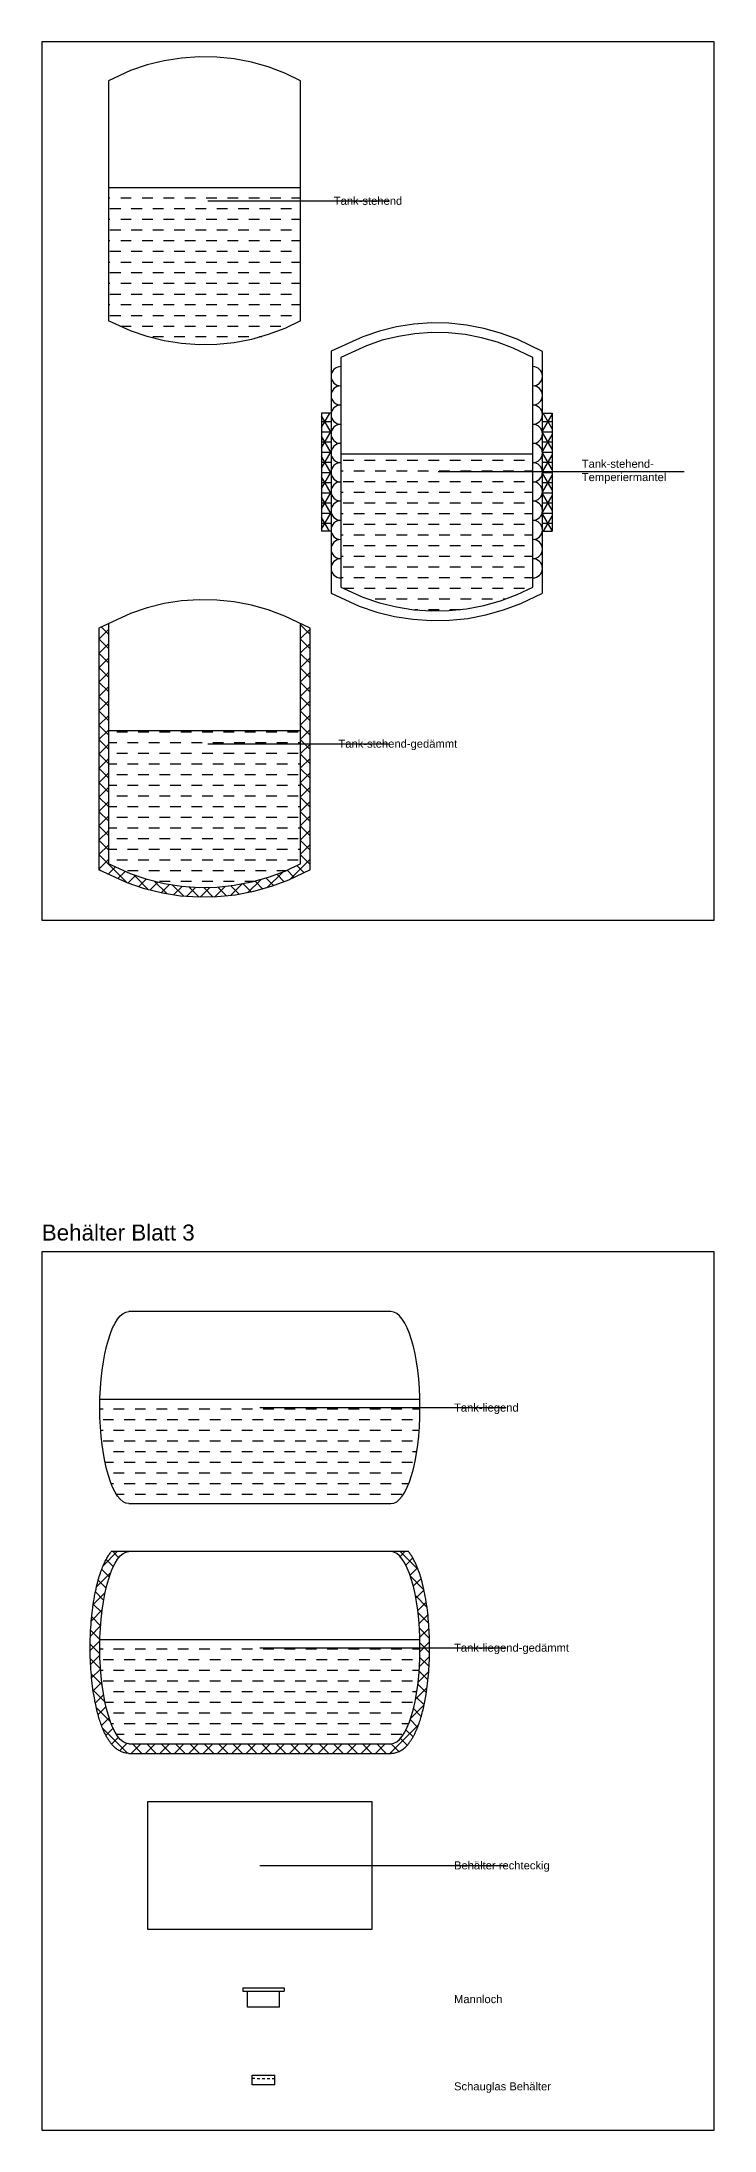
# Model space of a CAD drawing. Header units: millimetres. Extents: x 5800 to 16300, y -37466 to 14488.
# Drawn here: x 5800 to 16300, y -37466 to -4848 of the extents above; entities that cross this region are included whole.
import ezdxf
from ezdxf.enums import TextEntityAlignment as Align

# ---------------------------------------------------------------- set-up
doc = ezdxf.new("R2010")
doc.units = ezdxf.units.MM
doc.styles.get("Standard").update_dxf_attribs({"font": 'arial.ttf'})
pattern_1 = [(0, (-118187.12, -77932.55), (0, 158.75), []), (60, (-118187.12, -77932.55), (-137.48153, 79.375), []), (120, (-118187.12, -77932.55), (-137.48153, -79.375), [])]

# ---------------------------------------------------------------- blocks, each defined once
blk = doc.blocks.new('Mannloch')
for p, q in [((-325, 300), (325, 300)), ((-325, 300), (-325, 250)), ((-325, 250), (325, 250)), ((-250, 0), (-250, 250)), ((250, 0), (-250, 0)), ((250, 0), (250, 250)), ((325, 300), (325, 250))]:
    blk.add_line(p, q)
blk = doc.blocks.new('Tank-stehend')
for p, q in [((-1553, 1875), (-1553, -1875)), ((-1553, 206), (1447, 206)), ((-1553, 45), (-1529, 45)), ((-1362, 45), (-1196, 45)), ((-1029, 45), (-862, 45)), ((-695, 45), (-529, 45)), ((-362, 45), (-195, 45)), ((-29, 45), (138, 45)), ((305, 45), (471, 45)), ((638, 45), (805, 45)), ((971, 45), (1138, 45)), ((1305, 45), (1447, 45)), ((-1553, -289), (-1529, -289)), ((-1529, -122), (-1362, -122)), ((-1362, -289), (-1196, -289)), ((-1196, -122), (-1029, -122)), ((-1029, -289), (-862, -289)), ((-862, -122), (-695, -122)), ((-695, -289), (-529, -289)), ((-529, -122), (-362, -122)), ((-362, -289), (-195, -289)), ((-195, -122), (-29, -122)), ((-29, -289), (138, -289)), ((138, -122), (305, -122)), ((305, -289), (471, -289)), ((471, -122), (638, -122)), ((638, -289), (805, -289)), ((805, -122), (971, -122)), ((971, -289), (1138, -289)), ((1138, -122), (1305, -122)), ((1305, -289), (1447, -289)), ((-1553, -622), (-1529, -622)), ((-1529, -455), (-1362, -455)), ((-1362, -622), (-1196, -622)), ((-1196, -455), (-1029, -455)), ((-1029, -622), (-862, -622)), ((-862, -455), (-695, -455)), ((-695, -622), (-529, -622)), ((-529, -455), (-362, -455)), ((-362, -622), (-195, -622)), ((-195, -455), (-29, -455)), ((-29, -622), (138, -622)), ((138, -455), (305, -455)), ((305, -622), (471, -622)), ((471, -455), (638, -455)), ((638, -622), (805, -622)), ((805, -455), (971, -455)), ((971, -622), (1138, -622)), ((1138, -455), (1305, -455)), ((1305, -622), (1447, -622)), ((-1553, -956), (-1529, -956)), ((-1529, -789), (-1362, -789)), ((-1362, -956), (-1196, -956)), ((-1196, -789), (-1029, -789)), ((-1029, -956), (-862, -956)), ((-862, -789), (-695, -789)), ((-695, -956), (-529, -956)), ((-529, -789), (-362, -789)), ((-362, -956), (-195, -956)), ((-195, -789), (-29, -789)), ((-29, -956), (138, -956)), ((138, -789), (305, -789)), ((305, -956), (471, -956)), ((471, -789), (638, -789)), ((638, -956), (805, -956)), ((805, -789), (971, -789)), ((971, -956), (1138, -956)), ((1138, -789), (1305, -789)), ((1305, -956), (1447, -956)), ((-1553, -1289), (-1529, -1289)), ((-1529, -1122), (-1362, -1122)), ((-1362, -1289), (-1196, -1289)), ((-1196, -1122), (-1029, -1122)), ((-1029, -1289), (-862, -1289)), ((-862, -1122), (-695, -1122)), ((-695, -1289), (-529, -1289)), ((-529, -1122), (-362, -1122)), ((-362, -1289), (-195, -1289)), ((-195, -1122), (-29, -1122)), ((-29, -1289), (138, -1289)), ((138, -1122), (305, -1122)), ((305, -1289), (471, -1289)), ((471, -1122), (638, -1122)), ((638, -1289), (805, -1289)), ((805, -1122), (971, -1122)), ((971, -1289), (1138, -1289)), ((1138, -1122), (1305, -1122)), ((1305, -1289), (1447, -1289)), ((-1553, -1622), (-1529, -1622)), ((-1529, -1456), (-1362, -1456)), ((-1362, -1622), (-1196, -1622)), ((-1196, -1456), (-1029, -1456)), ((-1029, -1622), (-862, -1622)), ((-862, -1456), (-695, -1456)), ((-695, -1622), (-529, -1622)), ((-529, -1456), (-362, -1456)), ((-362, -1622), (-195, -1622)), ((-195, -1456), (-29, -1456)), ((-29, -1622), (138, -1622)), ((138, -1456), (305, -1456)), ((305, -1622), (471, -1622)), ((471, -1456), (638, -1456)), ((638, -1622), (805, -1622)), ((805, -1456), (971, -1456)), ((971, -1622), (1138, -1622)), ((1138, -1456), (1305, -1456)), ((1305, -1622), (1447, -1622)), ((-1529, -1789), (-1362, -1789)), ((-1362, -1956), (-1196, -1956)), ((-1196, -1789), (-1029, -1789)), ((-1029, -1956), (-862, -1956)), ((-862, -1789), (-695, -1789)), ((-695, -1956), (-529, -1956)), ((-529, -1789), (-362, -1789)), ((-362, -1956), (-195, -1956)), ((-195, -1789), (-29, -1789)), ((-29, -1956), (138, -1956)), ((138, -1789), (305, -1789)), ((305, -1956), (471, -1956)), ((471, -1789), (638, -1789)), ((638, -1956), (805, -1956)), ((805, -1789), (971, -1789)), ((971, -1956), (1138, -1956)), ((1138, -1789), (1305, -1789)), ((-862, -2122), (-695, -2122)), ((-529, -2122), (-362, -2122)), ((-195, -2122), (-29, -2122)), ((138, -2122), (305, -2122)), ((471, -2122), (638, -2122)), ((805, -2122), (840, -2122))]:
    blk.add_line(p, q)
for points in [[(1447, 1875), (1200, 1994), (943, 2090), (679, 2165), (410, 2216), (137, 2244), (-137, 2249), (-411, 2230), (-682, 2187), (-948, 2122), (-1208, 2033), (-1553, 1875)], [(1447, -1875), (1447, -1875), (1447, 1875)], [(1447, -1875), (1200, -1994), (943, -2090), (679, -2165), (410, -2216), (137, -2244), (-137, -2249), (-411, -2230), (-682, -2187), (-948, -2122), (-1208, -2033), (-1553, -1875)]]:
    blk.add_lwpolyline(points)
blk = doc.blocks.new('Tank-stehend-gedämmt')
h = blk.add_hatch()
h.set_pattern_fill('DASH', color=256, scale=52.5, style=0)
h.set_pattern_definition([(0, (-278896.88, -101468.1), (166.6875, 166.6875), [166.6875, -166.6875])])
h.paths.add_polyline_path([(1447, 206), (-1553, 206), (-1553, -1875), (-1305, -1993), (-1049, -2090), (-785, -2165), (-515, -2216), (-242, -2244), (32, -2249), (305, -2230), (576, -2187), (842, -2122), (1102, -2033), (1447, -1875), (1447, -1875)])
for p, q in [((-1703, 1806), (-1703, -1971)), ((-1703, 1634), (-1553, 1784)), ((-1553, 1487), (-1703, 1637)), ((-1553, 1711), (-1665, 1824)), ((-1553, 1875), (-1553, -1875)), ((-1553, 1875), (-1553, 1875)), ((1447, 1866), (1454, 1872)), ((1597, 1704), (1447, 1854)), ((1447, 1641), (1597, 1791)), ((-1703, 1410), (-1553, 1560)), ((-1553, 1262), (-1703, 1412)), ((-1703, 1185), (-1553, 1335)), ((1597, 1480), (1447, 1630)), ((1447, 1417), (1597, 1567)), ((1597, 1255), (1447, 1405)), ((1447, 1192), (1597, 1342)), ((-1553, 1038), (-1703, 1188)), ((-1703, 961), (-1553, 1111)), ((1597, 1031), (1447, 1181)), ((1447, 968), (1597, 1118)), ((-1553, 813), (-1703, 963)), ((-1703, 736), (-1553, 886)), ((-1553, 589), (-1703, 739)), ((-1703, 512), (-1553, 662)), ((1597, 806), (1447, 956)), ((1447, 743), (1597, 893)), ((1597, 582), (1447, 732)), ((1447, 519), (1597, 669)), ((-1553, 364), (-1703, 514)), ((-1703, 287), (-1553, 437)), ((1597, 357), (1447, 507)), ((1447, 294), (1597, 444)), ((-1553, 140), (-1703, 290)), ((-1703, 63), (-1553, 213)), ((-1553, -85), (-1703, 65)), ((-1553, 206), (1447, 206)), ((1597, 133), (1447, 283)), ((1447, 70), (1597, 220)), ((1506, 0), (1447, 58)), ((1597, -92), (1506, 0)), ((-1703, -162), (-1553, -12)), ((-1553, -309), (-1703, -159)), ((-1703, -386), (-1553, -236)), ((1447, -155), (1597, -5)), ((1597, -316), (1447, -166)), ((1447, -379), (1597, -229)), ((-1553, -534), (-1703, -384)), ((-1703, -611), (-1553, -461)), ((-1553, -758), (-1703, -608)), ((1597, -541), (1447, -391)), ((1447, -604), (1597, -454)), ((1597, -765), (1447, -615)), ((-1703, -835), (-1553, -685)), ((-1553, -983), (-1703, -833)), ((-1703, -1060), (-1553, -910)), ((1447, -828), (1597, -678)), ((1597, -990), (1447, -840)), ((1447, -1053), (1597, -903)), ((-1553, -1207), (-1703, -1057)), ((-1703, -1284), (-1553, -1134)), ((-1553, -1432), (-1703, -1282)), ((1597, -1214), (1447, -1064)), ((1447, -1277), (1597, -1127)), ((1597, -1439), (1447, -1289)), ((-1703, -1509), (-1553, -1359)), ((-1553, -1656), (-1703, -1506)), ((-1703, -1733), (-1553, -1583)), ((1447, -1502), (1597, -1352)), ((1597, -1663), (1447, -1513)), ((1447, -1726), (1597, -1576)), ((-1259, -2174), (-1703, -1731)), ((-1703, -1958), (-1553, -1808)), ((-1673, -1985), (-1703, -1955)), ((-1558, -2038), (-1445, -1925)), ((1274, -2125), (1597, -1801)), ((1501, -2016), (1388, -1903)), ((1597, -1888), (1447, -1738)), ((-1404, -2108), (-1291, -1995)), ((-1249, -2178), (-1131, -2060)), ((-928, -2281), (-1159, -2050)), ((-1082, -2235), (-963, -2117)), ((-908, -2286), (-784, -2162)), ((-638, -2346), (-835, -2150)), ((-728, -2330), (-598, -2200)), ((-377, -2383), (-552, -2208)), ((-536, -2362), (-404, -2230)), ((-334, -2386), (-194, -2245)), ((-136, -2399), (-298, -2238)), ((-123, -2399), (29, -2246)), ((84, -2395), (-63, -2248)), ((105, -2395), (269, -2231)), ((293, -2379), (156, -2242)), ((352, -2373), (532, -2193)), ((492, -2353), (360, -2221)), ((680, -2317), (552, -2189)), ((620, -2329), (826, -2124)), ((858, -2270), (736, -2149)), ((1030, -2218), (911, -2100)), ((921, -2253), (1168, -2006)), ((1193, -2157), (1076, -2040)), ((1349, -2088), (1237, -1976))]:
    blk.add_line(p, q)
for points in [[(1597, 1803), (1200, 1994), (943, 2090), (679, 2165), (410, 2216), (137, 2244), (-137, 2249), (-411, 2230), (-682, 2187), (-948, 2122), (-1208, 2033), (-1703, 1806)], [(1447, -1875), (1447, -1875), (1447, 1875)], [(1597, -1970), (1597, 1803)], [(1447, -1875), (1200, -1994), (943, -2090), (679, -2165), (410, -2216), (137, -2244), (-137, -2249), (-411, -2230), (-682, -2187), (-948, -2122), (-1208, -2033), (-1553, -1875)], [(1597, -1970), (1259, -2132), (990, -2233), (714, -2311), (432, -2365), (146, -2394), (-141, -2399), (-428, -2379), (-711, -2335), (-990, -2266), (-1263, -2173), (-1703, -1971)]]:
    blk.add_lwpolyline(points)
blk = doc.blocks.new('Tank-liegend')
for p, q in [((2045, 1500), (-2045, 1500)), ((-2498, 130), (2498, 130)), ((-2500, -19), (-2450, -19)), ((-2450, -185), (-2284, -185)), ((-2284, -19), (-2117, -19)), ((-2117, -185), (-1950, -185)), ((-1950, -19), (-1784, -19)), ((-1784, -185), (-1617, -185)), ((-1617, -19), (-1450, -19)), ((-1450, -185), (-1283, -185)), ((-1283, -19), (-1117, -19)), ((-1117, -185), (-950, -185)), ((-950, -19), (-783, -19)), ((-783, -185), (-617, -185)), ((-617, -19), (-450, -19)), ((-450, -185), (-283, -185)), ((-283, -19), (-117, -19)), ((-117, -185), (50, -185)), ((50, -19), (217, -19)), ((217, -185), (383, -185)), ((383, -19), (550, -19)), ((550, -185), (717, -185)), ((717, -19), (883, -19)), ((883, -185), (1050, -185)), ((1050, -19), (1217, -19)), ((1217, -185), (1384, -185)), ((1384, -19), (1550, -19)), ((1550, -185), (1717, -185)), ((1717, -19), (1884, -19)), ((1884, -185), (2050, -185)), ((2050, -19), (2217, -19)), ((2217, -185), (2384, -185)), ((2384, -19), (2500, -19)), ((-2487, -352), (-2450, -352)), ((-2450, -519), (-2284, -519)), ((-2284, -352), (-2117, -352)), ((-2117, -519), (-1950, -519)), ((-1950, -352), (-1784, -352)), ((-1784, -519), (-1617, -519)), ((-1617, -352), (-1450, -352)), ((-1450, -519), (-1283, -519)), ((-1283, -352), (-1117, -352)), ((-1117, -519), (-950, -519)), ((-950, -352), (-783, -352)), ((-783, -519), (-617, -519)), ((-617, -352), (-450, -352)), ((-450, -519), (-283, -519)), ((-283, -352), (-117, -352)), ((-117, -519), (50, -519)), ((50, -352), (217, -352)), ((217, -519), (383, -519)), ((383, -352), (550, -352)), ((550, -519), (717, -519)), ((717, -352), (883, -352)), ((883, -519), (1050, -519)), ((1050, -352), (1217, -352)), ((1217, -519), (1384, -519)), ((1384, -352), (1550, -352)), ((1550, -519), (1717, -519)), ((1717, -352), (1884, -352)), ((1884, -519), (2050, -519)), ((2050, -352), (2217, -352)), ((2217, -519), (2384, -519)), ((2384, -352), (2487, -352)), ((-2419, -852), (-2284, -852)), ((-2284, -685), (-2117, -685)), ((-2117, -852), (-1950, -852)), ((-1950, -685), (-1784, -685)), ((-1784, -852), (-1617, -852)), ((-1617, -685), (-1450, -685)), ((-1450, -852), (-1283, -852)), ((-1283, -685), (-1117, -685)), ((-1117, -852), (-950, -852)), ((-950, -685), (-783, -685)), ((-783, -852), (-617, -852)), ((-617, -685), (-450, -685)), ((-450, -852), (-283, -852)), ((-283, -685), (-117, -685)), ((-117, -852), (50, -852)), ((50, -685), (217, -685)), ((217, -852), (383, -852)), ((383, -685), (550, -685)), ((550, -852), (717, -852)), ((717, -685), (883, -685)), ((883, -852), (1050, -852)), ((1050, -685), (1217, -685)), ((1217, -852), (1384, -852)), ((1384, -685), (1550, -685)), ((1550, -852), (1717, -852)), ((1717, -685), (1884, -685)), ((1884, -852), (2050, -852)), ((2050, -685), (2217, -685)), ((2217, -852), (2384, -852)), ((2384, -685), (2450, -685)), ((-2324, -1186), (-2284, -1186)), ((-2284, -1019), (-2117, -1019)), ((-2117, -1186), (-1950, -1186)), ((-1950, -1019), (-1784, -1019)), ((-1784, -1186), (-1617, -1186)), ((-1617, -1019), (-1450, -1019)), ((-1450, -1186), (-1283, -1186)), ((-1283, -1019), (-1117, -1019)), ((-1117, -1186), (-950, -1186)), ((-950, -1019), (-783, -1019)), ((-783, -1186), (-617, -1186)), ((-617, -1019), (-450, -1019)), ((-450, -1186), (-283, -1186)), ((-283, -1019), (-117, -1019)), ((-117, -1186), (50, -1186)), ((50, -1019), (217, -1019)), ((217, -1186), (383, -1186)), ((383, -1019), (550, -1019)), ((550, -1186), (717, -1186)), ((717, -1019), (883, -1019)), ((883, -1186), (1050, -1186)), ((1050, -1019), (1217, -1019)), ((1217, -1186), (1384, -1186)), ((1384, -1019), (1550, -1019)), ((1550, -1186), (1717, -1186)), ((1717, -1019), (1884, -1019)), ((1884, -1186), (2050, -1186)), ((2050, -1019), (2217, -1019)), ((2217, -1186), (2324, -1186)), ((-2242, -1352), (-2117, -1352)), ((-1950, -1352), (-1784, -1352)), ((-1617, -1352), (-1450, -1352)), ((-1283, -1352), (-1117, -1352)), ((-950, -1352), (-783, -1352)), ((-617, -1352), (-450, -1352)), ((-283, -1352), (-117, -1352)), ((50, -1352), (217, -1352)), ((383, -1352), (550, -1352)), ((717, -1352), (883, -1352)), ((1050, -1352), (1217, -1352)), ((1384, -1352), (1550, -1352)), ((1717, -1352), (1884, -1352)), ((2050, -1352), (2217, -1352))]:
    blk.add_line(p, q)
blk.add_lwpolyline([(-2045, -1500), (2045, -1500)])
at = {"extrusion": (0, 0, -1)}
blk.add_ellipse((-2045, 0), major_axis=(0, 1500), ratio=0.303135, start_param=3.141633, end_param=6.283189, dxfattribs=at)
blk.add_ellipse((2045, 0), major_axis=(0, 1500), ratio=0.303135, start_param=3.141629, end_param=6.283189)
blk = doc.blocks.new('Tank-liegend-gedämmt')
for p, q in [((-2447, 1280), (-2227, 1500)), ((-2289, 1266), (-2401, 1378)), ((2321, 1500), (-2321, 1500)), ((-2204, 1406), (-2298, 1500)), ((-2071, 1498), (-2074, 1500)), ((2188, 1425), (2263, 1500)), ((2471, 1221), (2192, 1500)), ((2277, 1290), (2388, 1401)), ((-2551, 952), (-2328, 1175)), ((-2402, 930), (-2525, 1053)), ((-2353, 1105), (-2470, 1223)), ((2344, 1132), (2460, 1248)), ((2561, 906), (2348, 1120)), ((2395, 959), (2517, 1081)), ((-2603, 675), (-2418, 860)), ((-2469, 548), (-2602, 681)), ((-2440, 744), (-2569, 872)), ((2609, 634), (2427, 816)), ((2435, 774), (2562, 901)), ((2465, 579), (2597, 712)), ((-2647, 182), (-2488, 341)), ((-2632, 421), (-2463, 590)), ((-2488, 343), (-2627, 482)), ((2635, 383), (2468, 550)), ((2486, 376), (2623, 513)), ((-2650, -45), (-2499, 106)), ((-2499, -95), (-2650, 56)), ((-2498, 129), (-2643, 273)), ((-2498, 130), (2498, 130)), ((2648, 146), (2491, 303)), ((2497, 163), (2641, 306)), ((2500, -59), (2649, 90)), ((2649, -80), (2500, 70)), ((-2489, -330), (-2647, -172)), ((-2643, -263), (-2499, -118)), ((-2500, -19), (-2450, -19)), ((-2450, -185), (-2284, -185)), ((-2284, -19), (-2117, -19)), ((-2117, -185), (-1950, -185)), ((-1950, -19), (-1784, -19)), ((-1784, -185), (-1617, -185)), ((-1617, -19), (-1450, -19)), ((-1450, -185), (-1283, -185)), ((-1283, -19), (-1117, -19)), ((-1117, -185), (-950, -185)), ((-950, -19), (-783, -19)), ((-783, -185), (-617, -185)), ((-617, -19), (-450, -19)), ((-450, -185), (-283, -185)), ((-283, -19), (-117, -19)), ((-117, -185), (50, -185)), ((50, -19), (217, -19)), ((217, -185), (383, -185)), ((383, -19), (550, -19)), ((550, -185), (717, -185)), ((717, -19), (883, -19)), ((883, -185), (1050, -185)), ((1050, -19), (1217, -19)), ((1217, -185), (1384, -185)), ((1384, -19), (1550, -19)), ((1550, -185), (1717, -185)), ((1717, -19), (1884, -19)), ((1884, -185), (2050, -185)), ((2050, -19), (2217, -19)), ((2217, -185), (2384, -185)), ((2384, -19), (2500, -19)), ((2491, -292), (2648, -135)), ((2641, -296), (2498, -153)), ((-2465, -578), (-2633, -410)), ((-2628, -472), (-2489, -333)), ((-2603, -672), (-2470, -538)), ((-2487, -352), (-2450, -352)), ((-2450, -519), (-2284, -519)), ((-2284, -352), (-2117, -352)), ((-2117, -519), (-1950, -519)), ((-1950, -352), (-1784, -352)), ((-1784, -519), (-1617, -519)), ((-1617, -352), (-1450, -352)), ((-1450, -519), (-1283, -519)), ((-1283, -352), (-1117, -352)), ((-1117, -519), (-950, -519)), ((-950, -352), (-783, -352)), ((-783, -519), (-617, -519)), ((-617, -352), (-450, -352)), ((-450, -519), (-283, -519)), ((-283, -352), (-117, -352)), ((-117, -519), (50, -519)), ((50, -352), (217, -352)), ((217, -519), (383, -519)), ((383, -352), (550, -352)), ((550, -519), (717, -519)), ((717, -352), (883, -352)), ((883, -519), (1050, -519)), ((1050, -352), (1217, -352)), ((1217, -519), (1384, -519)), ((1384, -352), (1550, -352)), ((1550, -519), (1717, -519)), ((1717, -352), (1884, -352)), ((1884, -519), (2050, -519)), ((2050, -352), (2217, -352)), ((2217, -519), (2384, -519)), ((2384, -352), (2487, -352)), ((2429, -803), (2610, -622)), ((2599, -703), (2466, -570)), ((2470, -538), (2636, -372)), ((2624, -504), (2486, -366)), ((-2421, -847), (-2605, -663)), ((-2570, -864), (-2442, -735)), ((-2334, -1158), (-2554, -938)), ((-2527, -1045), (-2404, -922)), ((-2419, -852), (-2284, -852)), ((-2284, -685), (-2117, -685)), ((-2117, -852), (-1950, -852)), ((-1950, -685), (-1784, -685)), ((-1784, -852), (-1617, -852)), ((-1617, -685), (-1450, -685)), ((-1450, -852), (-1283, -852)), ((-1283, -685), (-1117, -685)), ((-1117, -852), (-950, -852)), ((-950, -685), (-783, -685)), ((-783, -852), (-617, -852)), ((-617, -685), (-450, -685)), ((-450, -852), (-283, -852)), ((-283, -685), (-117, -685)), ((-117, -852), (50, -852)), ((50, -685), (217, -685)), ((217, -852), (383, -852)), ((383, -685), (550, -685)), ((550, -852), (717, -852)), ((717, -685), (883, -685)), ((883, -852), (1050, -852)), ((1050, -685), (1217, -685)), ((1217, -852), (1384, -852)), ((1384, -685), (1550, -685)), ((1550, -852), (1717, -852)), ((1717, -685), (1884, -685)), ((1884, -852), (2050, -852)), ((2050, -685), (2217, -685)), ((2217, -852), (2384, -852)), ((2353, -1104), (2564, -893)), ((2384, -685), (2450, -685)), ((2520, -1073), (2397, -950)), ((2564, -893), (2436, -765)), ((-2473, -1215), (-2355, -1098)), ((-2068, -1649), (-2455, -1262)), ((-2404, -1371), (-2292, -1259)), ((-2324, -1186), (-2284, -1186)), ((-2284, -1019), (-2117, -1019)), ((-2117, -1186), (-1950, -1186)), ((-1950, -1019), (-1784, -1019)), ((-1784, -1186), (-1617, -1186)), ((-1617, -1019), (-1450, -1019)), ((-1450, -1186), (-1283, -1186)), ((-1283, -1019), (-1117, -1019)), ((-1117, -1186), (-950, -1186)), ((-950, -1019), (-783, -1019)), ((-783, -1186), (-617, -1186)), ((-617, -1019), (-450, -1019)), ((-450, -1186), (-283, -1186)), ((-283, -1019), (-117, -1019)), ((-117, -1186), (50, -1186)), ((50, -1019), (217, -1019)), ((217, -1186), (383, -1186)), ((383, -1019), (550, -1019)), ((550, -1186), (717, -1186)), ((717, -1019), (883, -1019)), ((883, -1186), (1050, -1186)), ((1050, -1019), (1217, -1019)), ((1217, -1186), (1384, -1186)), ((1384, -1019), (1550, -1019)), ((1550, -1186), (1717, -1186)), ((1717, -1019), (1884, -1019)), ((1884, -1186), (2050, -1186)), ((2031, -1650), (2477, -1204)), ((2050, -1019), (2217, -1019)), ((2217, -1186), (2324, -1186)), ((2392, -1394), (2281, -1283)), ((2463, -1241), (2346, -1124)), ((-2315, -1507), (-2209, -1400)), ((-2242, -1352), (-2117, -1352)), ((-2194, -1610), (-2080, -1496)), ((-2010, -1650), (-1860, -1500)), ((-1842, -1650), (-1992, -1500)), ((-1950, -1352), (-1784, -1352)), ((-1785, -1650), (-1635, -1500)), ((-1618, -1650), (-1768, -1500)), ((-1617, -1352), (-1450, -1352)), ((-1561, -1650), (-1411, -1500)), ((-1393, -1650), (-1543, -1500)), ((-1336, -1650), (-1186, -1500)), ((-1169, -1650), (-1319, -1500)), ((-1283, -1352), (-1117, -1352)), ((-1112, -1650), (-962, -1500)), ((-944, -1650), (-1094, -1500)), ((-950, -1352), (-783, -1352)), ((-887, -1650), (-737, -1500)), ((-720, -1650), (-870, -1500)), ((-663, -1650), (-513, -1500)), ((-495, -1650), (-645, -1500)), ((-617, -1352), (-450, -1352)), ((-438, -1650), (-288, -1500)), ((-271, -1650), (-421, -1500)), ((-283, -1352), (-117, -1352)), ((-214, -1650), (-64, -1500)), ((-46, -1650), (-196, -1500)), ((11, -1650), (161, -1500)), ((178, -1650), (28, -1500)), ((50, -1352), (217, -1352)), ((235, -1650), (385, -1500)), ((403, -1650), (253, -1500)), ((383, -1352), (550, -1352)), ((460, -1650), (610, -1500)), ((627, -1650), (477, -1500)), ((684, -1650), (834, -1500)), ((852, -1650), (702, -1500)), ((717, -1352), (883, -1352)), ((909, -1650), (1059, -1500)), ((1076, -1650), (926, -1500)), ((1050, -1352), (1217, -1352)), ((1133, -1650), (1283, -1500)), ((1301, -1650), (1151, -1500)), ((1358, -1650), (1508, -1500)), ((1525, -1650), (1375, -1500)), ((1384, -1352), (1550, -1352)), ((1582, -1650), (1732, -1500)), ((1750, -1650), (1600, -1500)), ((1717, -1352), (1884, -1352)), ((1807, -1650), (1957, -1500)), ((1974, -1650), (1824, -1500)), ((2171, -1622), (2049, -1500)), ((2050, -1352), (2217, -1352)), ((2299, -1525), (2193, -1419))]:
    blk.add_line(p, q)
for points in [[(-2045, -1500), (2045, -1500)], [(-2045, -1650), (2045, -1650)]]:
    blk.add_lwpolyline(points)
at = {"extrusion": (0, 0, -1)}
blk.add_ellipse((-2045, 0), major_axis=(0, 1500), ratio=0.303135, start_param=3.141633, end_param=6.283189, dxfattribs=at)
blk.add_ellipse((2045, 0), major_axis=(0, 1500), ratio=0.303135, start_param=3.141629, end_param=6.283189)
for points, knots in [([(-2045, -1650), (-2057, -1650), (-2068, -1649), (-2090, -1647), (-2101, -1645), (-2123, -1640), (-2133, -1637), (-2154, -1629), (-2164, -1625), (-2184, -1616), (-2193, -1611), (-2211, -1600), (-2220, -1594), (-2237, -1582), (-2246, -1575), (-2262, -1562), (-2270, -1555), (-2285, -1540), (-2292, -1533), (-2310, -1513), (-2321, -1500), (-2341, -1474), (-2350, -1461), (-2369, -1432), (-2378, -1418), (-2396, -1387), (-2404, -1371), (-2421, -1339), (-2429, -1322), (-2448, -1279), (-2459, -1252), (-2480, -1196), (-2490, -1167), (-2510, -1107), (-2519, -1076), (-2537, -1012), (-2545, -979), (-2561, -910), (-2568, -876), (-2582, -804), (-2588, -767), (-2604, -674), (-2612, -617), (-2625, -500), (-2631, -440), (-2640, -319), (-2644, -257), (-2649, -133), (-2650, -71), (-2650, 54), (-2649, 116), (-2645, 240), (-2641, 302), (-2632, 424), (-2627, 484), (-2614, 601), (-2606, 659), (-2588, 771), (-2578, 825), (-2556, 930), (-2545, 981), (-2522, 1067), (-2511, 1103), (-2489, 1172), (-2477, 1205), (-2454, 1264), (-2444, 1289), (-2421, 1339), (-2409, 1362), (-2387, 1403), (-2376, 1421), (-2355, 1455), (-2343, 1471), (-2328, 1491), (-2324, 1496), (-2321, 1500)], [3.141633, 3.141633, 3.141633, 3.141633, 3.177196, 3.177196, 3.21276, 3.21276, 3.248324, 3.248324, 3.283888, 3.283888, 3.319452, 3.319452, 3.355015, 3.355015, 3.390579, 3.390579, 3.426143, 3.426143, 3.461707, 3.461707, 3.516461, 3.516461, 3.571215, 3.571215, 3.62597, 3.62597, 3.680724, 3.680724, 3.735478, 3.735478, 3.8166, 3.8166, 3.897722, 3.897722, 3.978844, 3.978844, 4.059966, 4.059966, 4.141088, 4.141088, 4.22221, 4.22221, 4.343379, 4.343379, 4.464548, 4.464548, 4.585718, 4.585718, 4.706887, 4.706887, 4.828056, 4.828056, 4.949226, 4.949226, 5.070395, 5.070395, 5.191565, 5.191565, 5.312734, 5.312734, 5.433903, 5.433903, 5.527408, 5.527408, 5.620913, 5.620913, 5.699259, 5.699259, 5.777606, 5.777606, 5.842361, 5.842361, 5.907115, 5.907115, 5.926145, 5.926145, 5.926145, 5.926145]), ([(2045, -1650), (2057, -1650), (2068, -1649), (2090, -1647), (2101, -1645), (2123, -1640), (2133, -1637), (2154, -1629), (2164, -1625), (2184, -1616), (2193, -1611), (2211, -1600), (2220, -1594), (2237, -1582), (2246, -1575), (2262, -1562), (2270, -1555), (2285, -1540), (2292, -1533), (2310, -1513), (2321, -1500), (2341, -1474), (2350, -1461), (2369, -1432), (2378, -1418), (2396, -1387), (2404, -1371), (2421, -1339), (2429, -1322), (2448, -1279), (2459, -1252), (2480, -1196), (2490, -1167), (2510, -1107), (2519, -1076), (2537, -1012), (2545, -979), (2561, -910), (2568, -876), (2582, -804), (2588, -767), (2604, -674), (2611, -617), (2625, -500), (2631, -440), (2640, -319), (2644, -257), (2649, -133), (2650, -71), (2650, 54), (2649, 116), (2645, 240), (2641, 302), (2632, 424), (2627, 484), (2614, 601), (2606, 659), (2588, 771), (2578, 825), (2556, 930), (2545, 981), (2522, 1067), (2511, 1103), (2489, 1172), (2477, 1205), (2454, 1264), (2444, 1289), (2421, 1339), (2409, 1362), (2387, 1403), (2376, 1421), (2355, 1455), (2343, 1471), (2328, 1491), (2324, 1496), (2321, 1500)], [3.141629, 3.141629, 3.141629, 3.141629, 3.177193, 3.177193, 3.212756, 3.212756, 3.24832, 3.24832, 3.283884, 3.283884, 3.319448, 3.319448, 3.355011, 3.355011, 3.390575, 3.390575, 3.426139, 3.426139, 3.461703, 3.461703, 3.516456, 3.516456, 3.57121, 3.57121, 3.625964, 3.625964, 3.680718, 3.680718, 3.735472, 3.735472, 3.816593, 3.816593, 3.897715, 3.897715, 3.978836, 3.978836, 4.059957, 4.059957, 4.141079, 4.141079, 4.2222, 4.2222, 4.343368, 4.343368, 4.464537, 4.464537, 4.585706, 4.585706, 4.706874, 4.706874, 4.828043, 4.828043, 4.949211, 4.949211, 5.07038, 5.07038, 5.191548, 5.191548, 5.312717, 5.312717, 5.433886, 5.433886, 5.527392, 5.527392, 5.620898, 5.620898, 5.699246, 5.699246, 5.777594, 5.777594, 5.842349, 5.842349, 5.907105, 5.907105, 5.926145, 5.926145, 5.926145, 5.926145])]:
    blk.add_open_spline(points, degree=3, knots=knots)
blk = doc.blocks.new('Schauglas Behälter')
for p, q in [((-175, 0), (-175, 150)), ((-175, 150), (175, 150)), ((-136, 100), (-175, 100)), ((175, 0), (-175, 0)), ((-97, 100), (-58, 100)), ((-19, 100), (19, 100)), ((58, 100), (97, 100)), ((136, 100), (175, 100)), ((175, 0), (175, 150))]:
    blk.add_line(p, q)
blk = doc.blocks.new('Tank-stehend-Temperiermantel')
h = blk.add_hatch()
h.set_pattern_fill('NET3', color=256, scale=50)
h.set_pattern_definition(pattern_1)
h.paths.add_polyline_path([(-1670, 912), (-1820, 912), (-1820, -931), (-1670, -931)])
h = blk.add_hatch()
h.set_pattern_fill('NET3', color=256, scale=50)
h.set_pattern_definition(pattern_1)
h.paths.add_polyline_path([(1630, 912), (1780, 912), (1780, -931), (1630, -931)])
h = blk.add_hatch()
h.set_pattern_fill('DASH', color=256, scale=52.5, style=0)
h.set_pattern_definition([(0, (-278863.75, -101395), (166.6875, 166.6875), [166.6875, -166.6875])])
h.paths.add_polyline_path([(1480, 279), (-1520, 279), (-1520, -1802), (-1272, -1920), (-1015, -2017), (-751, -2092), (-482, -2143), (-209, -2171), (65, -2176), (338, -2157), (609, -2114), (876, -2049), (1135, -1960), (1480, -1802), (1480, -1802)])
for p, q in [((-1670, 912), (-1820, 912)), ((1630, 912), (1780, 912)), ((-1520, 279), (1480, 279)), ((-1670, -931), (-1820, -931)), ((1630, -931), (1780, -931))]:
    blk.add_line(p, q)
for points in [[(-1670, 1879), (-1670, -1898), (-1230, -2100), (-957, -2193), (-678, -2261), (-394, -2306), (-108, -2326), (179, -2321), (465, -2292), (747, -2238), (1023, -2160), (1292, -2059), (1630, -1896), (1630, 1876), (1233, 2067), (976, 2164), (712, 2238), (443, 2289), (170, 2318), (-104, 2322), (-378, 2303), (-649, 2261), (-915, 2195), (-1175, 2107)], [(-1520, 1783), (-1520, -1802), (-1175, -1960), (-915, -2049), (-649, -2114), (-378, -2157), (-104, -2176), (170, -2171), (443, -2143), (712, -2092), (976, -2017), (1233, -1920), (1480, -1802), (1480, 1782), (1174, 1929), (930, 2021), (678, 2092), (421, 2141), (161, 2168), (-100, 2172), (-361, 2154), (-619, 2113), (-873, 2051), (-1119, 1967)]]:
    blk.add_lwpolyline(points, close=True)
for points in [[(-1820, 912), (-1820, -931)], [(1780, 912), (1780, -931)]]:
    blk.add_lwpolyline(points)
for centre, start, end in [((-1520, 1490), 90, 270), ((1480, 1490), 270, 90), ((-1520, 1190), 90, 270), ((1480, 1190), 270, 90), ((-1520, 890), 90, 270), ((1480, 890), 270, 90), ((-1520, 590), 90, 270), ((1480, 590), 270, 90), ((-1520, 290), 90, 270), ((1480, 290), 270, 90), ((-1520, -10), 90, 270), ((1480, -10), 270, 90), ((-1520, -310), 90, 270), ((1480, -310), 270, 90), ((-1520, -610), 90, 270), ((1480, -610), 270, 90), ((-1520, -910), 90, 270), ((1480, -910), 270, 90), ((-1520, -1210), 90, 270), ((1480, -1210), 270, 90), ((-1520, -1510), 90, 270), ((1480, -1510), 270, 90)]:
    blk.add_arc(centre, 150, start, end)
blk = doc.blocks.new('Behälter rechteckig')
blk.add_lwpolyline([(-1750, 1000), (1750, 1000), (1750, -1000), (-1750, -1000)], close=True)

msp = doc.modelspace()

# ---------------------------------------------------------------- linework, layer by layer
for p, q in [((8394, -7332), (11232, -7332)), ((11988, -11562), (15832, -11562)), ((8394, -15811), (11232, -15811)), ((9206, -26180), (13051, -26180)), ((9206, -29930), (13051, -29930)), ((9206, -33330), (13051, -33330))]:
    msp.add_line(p, q)
for points in [[(5800, -4848), (5800, -18568), (16300, -18568), (16300, -4848), (5800, -4848)], [(5800, -23746), (5800, -37466), (16300, -37466), (16300, -23746), (5800, -23746)]]:
    msp.add_lwpolyline(points)

# ---------------------------------------------------------------- block references
for name, p in [('Tank-stehend', (8394, -7332)), ('Tank-stehend-Temperiermantel', (11988, -11562)), ('Tank-stehend-gedämmt', (8394, -15811)), ('Tank-liegend', (9206, -26180)), ('Tank-liegend-gedämmt', (9206, -29930)), ('Behälter rechteckig', (9206, -33330)), ('Mannloch', (9262, -35544)), ('Schauglas Behälter', (9262, -36756))]:
    msp.add_blockref(name, p)

# ---------------------------------------------------------------- texts
at = {"color": 7}
for s, p in [('Tank-stehend', (10360, -7332)), ('Tank-stehend-gedämmt', (10433, -15811)), ('Tank-liegend', (12237, -26180)), ('Tank-liegend-gedämmt', (12237, -29930)), ('Behälter rechteckig', (12237, -33330)), ('Mannloch', (12237, -35419)), ('Schauglas Behälter', (12237, -36781))]:
    msp.add_text(s, height=125, dxfattribs=at).set_placement(p, align=Align.MIDDLE_LEFT)
at = {"color": 7, "insert": (14232, -11562), "char_height": 125, "width": 2445.77, "attachment_point": 4}
msp.add_mtext('Tank-stehend-\\PTemperiermantel', dxfattribs=at)
at = {"insert": (5800, -23448), "char_height": 250, "attachment_point": 4}
msp.add_mtext_dynamic_manual_height_columns('Behälter Blatt 3', width=4100.87, gutter_width=12.5, heights=[0], dxfattribs=at)

doc.saveas('drawing.dxf')
